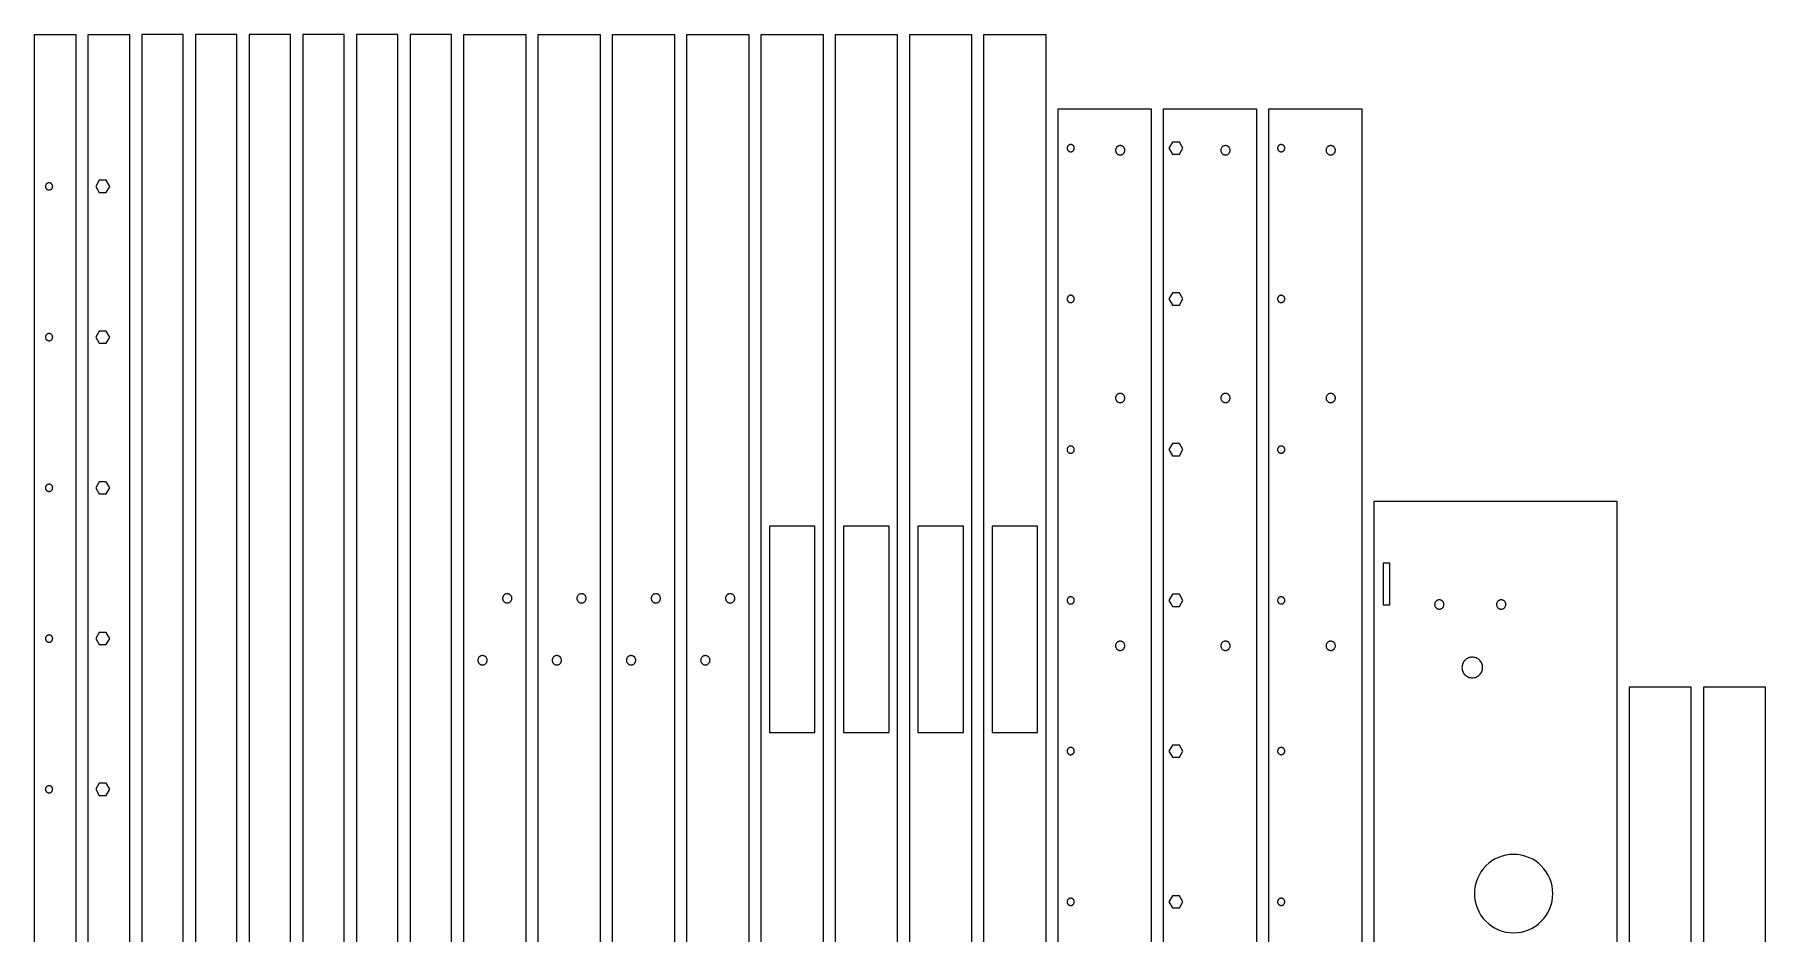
# Model space of a CAD drawing. Header units: millimetres. Extents: x 10 to 885, y 10 to 886.
# Drawn here: x 10 to 849, y 451 to 886 of the extents above; entities that cross this region are included whole.
import ezdxf

# ---------------------------------------------------------------- set-up
doc = ezdxf.new("R2010")
doc.units = ezdxf.units.MM

msp = doc.modelspace()

# ---------------------------------------------------------------- linework, layer by layer
at = {"color": 1}
for points in [[(30, 886), (30, 10), (10, 10), (10, 886), (30, 886)], [(56, 886), (56, 10), (36, 10), (36, 886), (56, 886)], [(82, 10), (82, 886), (62, 886), (62, 10), (82, 10)], [(108, 10), (108, 886), (88, 886), (88, 10), (108, 10)], [(134, 10), (134, 886), (114, 886), (114, 10), (134, 10)], [(160, 10), (160, 886), (140, 886), (140, 10), (160, 10)], [(186, 10), (186, 886), (166, 886), (166, 10), (186, 10)], [(212, 10), (212, 886), (192, 886), (192, 10), (212, 10)], [(218, 886), (248, 886), (248, 10), (218, 10), (218, 886)], [(254, 886), (284, 886), (284, 10), (254, 10), (254, 886)], [(290, 886), (320, 886), (320, 10), (290, 10), (290, 886)], [(326, 886), (356, 886), (356, 10), (326, 10), (326, 886)], [(362, 10), (362, 886), (392, 886), (392, 10), (362, 10)], [(398, 10), (398, 886), (428, 886), (428, 10), (398, 10)], [(434, 10), (434, 886), (464, 886), (464, 10), (434, 10)], [(470, 10), (470, 886), (500, 886), (500, 10), (470, 10)], [(506, 850), (551, 850), (551, 10), (506, 10), (506, 850)], [(557, 850), (602, 850), (602, 10), (557, 10), (557, 850)], [(608, 850), (653, 850), (653, 10), (608, 10), (608, 850)], [(513.35, 832.11), (513.24, 832.24), (513.11, 832.35), (512.97, 832.46), (512.82, 832.54), (512.67, 832.62), (512.51, 832.67), (512.34, 832.72), (512.17, 832.74), (512, 832.75), (511.83, 832.74), (511.66, 832.72), (511.49, 832.67), (511.33, 832.62), (511.18, 832.54), (511.03, 832.46), (510.89, 832.35), (510.76, 832.24), (510.65, 832.11), (510.54, 831.97), (510.46, 831.82), (510.38, 831.67), (510.33, 831.51), (510.28, 831.34), (510.26, 831.17), (510.25, 831), (510.26, 830.83), (510.28, 830.66), (510.33, 830.49), (510.38, 830.33), (510.46, 830.18), (510.54, 830.03), (510.65, 829.89), (510.76, 829.76), (510.89, 829.65), (511.03, 829.54), (511.18, 829.46), (511.33, 829.38), (511.49, 829.33), (511.66, 829.28), (511.83, 829.26), (512, 829.25), (512.17, 829.26), (512.34, 829.28), (512.51, 829.33), (512.67, 829.38), (512.82, 829.46), (512.97, 829.54), (513.11, 829.65), (513.24, 829.76), (513.35, 829.89), (513.46, 830.03), (513.54, 830.18), (513.62, 830.33), (513.67, 830.49), (513.72, 830.66), (513.74, 830.83), (513.75, 831), (513.74, 831.17), (513.72, 831.34), (513.67, 831.51), (513.62, 831.67), (513.54, 831.82), (513.46, 831.97), (513.35, 832.11)], [(538.24, 830.22), (538.21, 830.44), (538.15, 830.65), (538.08, 830.86), (537.98, 831.06), (537.87, 831.25), (537.74, 831.43), (537.59, 831.59), (537.43, 831.74), (537.25, 831.87), (537.06, 831.98), (536.86, 832.08), (536.65, 832.15), (536.44, 832.21), (536.22, 832.24), (536, 832.25), (535.78, 832.24), (535.56, 832.21), (535.35, 832.15), (535.14, 832.08), (534.94, 831.98), (534.75, 831.87), (534.57, 831.74), (534.41, 831.59), (534.26, 831.43), (534.13, 831.25), (534.02, 831.06), (533.92, 830.86), (533.85, 830.65), (533.79, 830.44), (533.76, 830.22), (533.75, 830), (533.76, 829.78), (533.79, 829.56), (533.85, 829.35), (533.92, 829.14), (534.02, 828.94), (534.13, 828.75), (534.26, 828.57), (534.41, 828.41), (534.57, 828.26), (534.75, 828.13), (534.94, 828.02), (535.14, 827.92), (535.35, 827.85), (535.56, 827.79), (535.78, 827.76), (536, 827.75), (536.22, 827.76), (536.44, 827.79), (536.65, 827.85), (536.86, 827.92), (537.06, 828.02), (537.25, 828.13), (537.43, 828.26), (537.59, 828.41), (537.74, 828.57), (537.87, 828.75), (537.98, 828.94), (538.08, 829.14), (538.15, 829.35), (538.21, 829.56), (538.24, 829.78), (538.25, 830), (538.24, 830.22)], [(564.7, 833.95), (561.3, 833.95), (559.59, 831), (561.3, 828.05), (564.7, 828.05), (566.41, 831), (564.7, 833.95)], [(589.24, 830.22), (589.21, 830.44), (589.15, 830.65), (589.08, 830.86), (588.98, 831.06), (588.87, 831.25), (588.74, 831.43), (588.59, 831.59), (588.43, 831.74), (588.25, 831.87), (588.06, 831.98), (587.86, 832.08), (587.65, 832.15), (587.44, 832.21), (587.22, 832.24), (587, 832.25), (586.78, 832.24), (586.56, 832.21), (586.35, 832.15), (586.14, 832.08), (585.94, 831.98), (585.75, 831.87), (585.57, 831.74), (585.41, 831.59), (585.26, 831.43), (585.13, 831.25), (585.02, 831.06), (584.92, 830.86), (584.85, 830.65), (584.79, 830.44), (584.76, 830.22), (584.75, 830), (584.76, 829.78), (584.79, 829.56), (584.85, 829.35), (584.92, 829.14), (585.02, 828.94), (585.13, 828.75), (585.26, 828.57), (585.41, 828.41), (585.57, 828.26), (585.75, 828.13), (585.94, 828.02), (586.14, 827.92), (586.35, 827.85), (586.56, 827.79), (586.78, 827.76), (587, 827.75), (587.22, 827.76), (587.44, 827.79), (587.65, 827.85), (587.86, 827.92), (588.06, 828.02), (588.25, 828.13), (588.43, 828.26), (588.59, 828.41), (588.74, 828.57), (588.87, 828.75), (588.98, 828.94), (589.08, 829.14), (589.15, 829.35), (589.21, 829.56), (589.24, 829.78), (589.25, 830), (589.24, 830.22)], [(615.35, 832.11), (615.24, 832.24), (615.11, 832.35), (614.97, 832.46), (614.82, 832.54), (614.67, 832.62), (614.51, 832.67), (614.34, 832.72), (614.17, 832.74), (614, 832.75), (613.83, 832.74), (613.66, 832.72), (613.49, 832.67), (613.33, 832.62), (613.18, 832.54), (613.03, 832.46), (612.89, 832.35), (612.76, 832.24), (612.65, 832.11), (612.54, 831.97), (612.46, 831.82), (612.38, 831.67), (612.33, 831.51), (612.28, 831.34), (612.26, 831.17), (612.25, 831), (612.26, 830.83), (612.28, 830.66), (612.33, 830.49), (612.38, 830.33), (612.46, 830.18), (612.54, 830.03), (612.65, 829.89), (612.76, 829.76), (612.89, 829.65), (613.03, 829.54), (613.18, 829.46), (613.33, 829.38), (613.49, 829.33), (613.66, 829.28), (613.83, 829.26), (614, 829.25), (614.17, 829.26), (614.34, 829.28), (614.51, 829.33), (614.67, 829.38), (614.82, 829.46), (614.97, 829.54), (615.11, 829.65), (615.24, 829.76), (615.35, 829.89), (615.46, 830.03), (615.54, 830.18), (615.62, 830.33), (615.67, 830.49), (615.72, 830.66), (615.74, 830.83), (615.75, 831), (615.74, 831.17), (615.72, 831.34), (615.67, 831.51), (615.62, 831.67), (615.54, 831.82), (615.46, 831.97), (615.35, 832.11)], [(640.24, 830.22), (640.21, 830.44), (640.15, 830.65), (640.08, 830.86), (639.98, 831.06), (639.87, 831.25), (639.74, 831.43), (639.59, 831.59), (639.43, 831.74), (639.25, 831.87), (639.06, 831.98), (638.86, 832.08), (638.65, 832.15), (638.44, 832.21), (638.22, 832.24), (638, 832.25), (637.78, 832.24), (637.56, 832.21), (637.35, 832.15), (637.14, 832.08), (636.94, 831.98), (636.75, 831.87), (636.57, 831.74), (636.41, 831.59), (636.26, 831.43), (636.13, 831.25), (636.02, 831.06), (635.92, 830.86), (635.85, 830.65), (635.79, 830.44), (635.76, 830.22), (635.75, 830), (635.76, 829.78), (635.79, 829.56), (635.85, 829.35), (635.92, 829.14), (636.02, 828.94), (636.13, 828.75), (636.26, 828.57), (636.41, 828.41), (636.57, 828.26), (636.75, 828.13), (636.94, 828.02), (637.14, 827.92), (637.35, 827.85), (637.56, 827.79), (637.78, 827.76), (638, 827.75), (638.22, 827.76), (638.44, 827.79), (638.65, 827.85), (638.86, 827.92), (639.06, 828.02), (639.25, 828.13), (639.43, 828.26), (639.59, 828.41), (639.74, 828.57), (639.87, 828.75), (639.98, 828.94), (640.08, 829.14), (640.15, 829.35), (640.21, 829.56), (640.24, 829.78), (640.25, 830), (640.24, 830.22)], [(18.74, 812.67), (18.72, 812.84), (18.67, 813.01), (18.62, 813.17), (18.54, 813.32), (18.46, 813.47), (18.35, 813.61), (18.24, 813.74), (18.11, 813.85), (17.97, 813.96), (17.82, 814.04), (17.67, 814.12), (17.51, 814.17), (17.34, 814.22), (17.17, 814.24), (17, 814.25), (16.83, 814.24), (16.66, 814.22), (16.49, 814.17), (16.33, 814.12), (16.18, 814.04), (16.03, 813.96), (15.89, 813.85), (15.76, 813.74), (15.65, 813.61), (15.54, 813.47), (15.46, 813.32), (15.38, 813.17), (15.33, 813.01), (15.28, 812.84), (15.26, 812.67), (15.25, 812.5), (15.26, 812.33), (15.28, 812.16), (15.33, 811.99), (15.38, 811.83), (15.46, 811.68), (15.54, 811.53), (15.65, 811.39), (15.76, 811.26), (15.89, 811.15), (16.03, 811.04), (16.18, 810.96), (16.33, 810.88), (16.49, 810.83), (16.66, 810.78), (16.83, 810.76), (17, 810.75), (17.17, 810.76), (17.34, 810.78), (17.51, 810.83), (17.67, 810.88), (17.82, 810.96), (17.97, 811.04), (18.11, 811.15), (18.24, 811.26), (18.35, 811.39), (18.46, 811.53), (18.54, 811.68), (18.62, 811.83), (18.67, 811.99), (18.72, 812.16), (18.74, 812.33), (18.75, 812.5), (18.74, 812.67)], [(44.7, 815.45), (41.3, 815.45), (39.59, 812.5), (41.3, 809.55), (44.7, 809.55), (46.41, 812.5), (44.7, 815.45)], [(513.24, 759.24), (513.11, 759.35), (512.97, 759.46), (512.82, 759.54), (512.67, 759.62), (512.51, 759.67), (512.34, 759.72), (512.17, 759.74), (512, 759.75), (511.83, 759.74), (511.66, 759.72), (511.49, 759.67), (511.33, 759.62), (511.18, 759.54), (511.03, 759.46), (510.89, 759.35), (510.76, 759.24), (510.65, 759.11), (510.54, 758.97), (510.46, 758.82), (510.38, 758.67), (510.33, 758.51), (510.28, 758.34), (510.26, 758.17), (510.25, 758), (510.26, 757.83), (510.28, 757.66), (510.33, 757.49), (510.38, 757.33), (510.46, 757.18), (510.54, 757.03), (510.65, 756.89), (510.76, 756.76), (510.89, 756.65), (511.03, 756.54), (511.18, 756.46), (511.33, 756.38), (511.49, 756.33), (511.66, 756.28), (511.83, 756.26), (512, 756.25), (512.17, 756.26), (512.34, 756.28), (512.51, 756.33), (512.67, 756.38), (512.82, 756.46), (512.97, 756.54), (513.11, 756.65), (513.24, 756.76), (513.35, 756.89), (513.46, 757.03), (513.54, 757.18), (513.62, 757.33), (513.67, 757.49), (513.72, 757.66), (513.74, 757.83), (513.75, 758), (513.74, 758.17), (513.72, 758.34), (513.67, 758.51), (513.62, 758.67), (513.54, 758.82), (513.46, 758.97), (513.35, 759.11), (513.24, 759.24)], [(561.3, 760.95), (559.59, 758), (561.3, 755.05), (564.7, 755.05), (566.41, 758), (564.7, 760.95), (561.3, 760.95)], [(615.24, 759.24), (615.11, 759.35), (614.97, 759.46), (614.82, 759.54), (614.67, 759.62), (614.51, 759.67), (614.34, 759.72), (614.17, 759.74), (614, 759.75), (613.83, 759.74), (613.66, 759.72), (613.49, 759.67), (613.33, 759.62), (613.18, 759.54), (613.03, 759.46), (612.89, 759.35), (612.76, 759.24), (612.65, 759.11), (612.54, 758.97), (612.46, 758.82), (612.38, 758.67), (612.33, 758.51), (612.28, 758.34), (612.26, 758.17), (612.25, 758), (612.26, 757.83), (612.28, 757.66), (612.33, 757.49), (612.38, 757.33), (612.46, 757.18), (612.54, 757.03), (612.65, 756.89), (612.76, 756.76), (612.89, 756.65), (613.03, 756.54), (613.18, 756.46), (613.33, 756.38), (613.49, 756.33), (613.66, 756.28), (613.83, 756.26), (614, 756.25), (614.17, 756.26), (614.34, 756.28), (614.51, 756.33), (614.67, 756.38), (614.82, 756.46), (614.97, 756.54), (615.11, 756.65), (615.24, 756.76), (615.35, 756.89), (615.46, 757.03), (615.54, 757.18), (615.62, 757.33), (615.67, 757.49), (615.72, 757.66), (615.74, 757.83), (615.75, 758), (615.74, 758.17), (615.72, 758.34), (615.67, 758.51), (615.62, 758.67), (615.54, 758.82), (615.46, 758.97), (615.35, 759.11), (615.24, 759.24)], [(18.72, 739.84), (18.67, 740.01), (18.62, 740.17), (18.54, 740.32), (18.46, 740.47), (18.35, 740.61), (18.24, 740.74), (18.11, 740.85), (17.97, 740.96), (17.82, 741.04), (17.67, 741.12), (17.51, 741.17), (17.34, 741.22), (17.17, 741.24), (17, 741.25), (16.83, 741.24), (16.66, 741.22), (16.49, 741.17), (16.33, 741.12), (16.18, 741.04), (16.03, 740.96), (15.89, 740.85), (15.76, 740.74), (15.65, 740.61), (15.54, 740.47), (15.46, 740.32), (15.38, 740.17), (15.33, 740.01), (15.28, 739.84), (15.26, 739.67), (15.25, 739.5), (15.26, 739.33), (15.28, 739.16), (15.33, 738.99), (15.38, 738.83), (15.46, 738.68), (15.54, 738.53), (15.65, 738.39), (15.76, 738.26), (15.89, 738.15), (16.03, 738.04), (16.18, 737.96), (16.33, 737.88), (16.49, 737.83), (16.66, 737.78), (16.83, 737.76), (17, 737.75), (17.17, 737.76), (17.34, 737.78), (17.51, 737.83), (17.67, 737.88), (17.82, 737.96), (17.97, 738.04), (18.11, 738.15), (18.24, 738.26), (18.35, 738.39), (18.46, 738.53), (18.54, 738.68), (18.62, 738.83), (18.67, 738.99), (18.72, 739.16), (18.74, 739.33), (18.75, 739.5), (18.74, 739.67), (18.72, 739.84)], [(41.3, 742.45), (39.59, 739.5), (41.3, 736.55), (44.7, 736.55), (46.41, 739.5), (44.7, 742.45), (41.3, 742.45)], [(538.21, 710.44), (538.15, 710.65), (538.08, 710.86), (537.98, 711.06), (537.87, 711.25), (537.74, 711.43), (537.59, 711.59), (537.43, 711.74), (537.25, 711.87), (537.06, 711.98), (536.86, 712.08), (536.65, 712.15), (536.44, 712.21), (536.22, 712.24), (536, 712.25), (535.78, 712.24), (535.56, 712.21), (535.35, 712.15), (535.14, 712.08), (534.94, 711.98), (534.75, 711.87), (534.57, 711.74), (534.41, 711.59), (534.26, 711.43), (534.13, 711.25), (534.02, 711.06), (533.92, 710.86), (533.85, 710.65), (533.79, 710.44), (533.76, 710.22), (533.75, 710), (533.76, 709.78), (533.79, 709.56), (533.85, 709.35), (533.92, 709.14), (534.02, 708.94), (534.13, 708.75), (534.26, 708.57), (534.41, 708.41), (534.57, 708.26), (534.75, 708.13), (534.94, 708.02), (535.14, 707.92), (535.35, 707.85), (535.56, 707.79), (535.78, 707.76), (536, 707.75), (536.22, 707.76), (536.44, 707.79), (536.65, 707.85), (536.86, 707.92), (537.06, 708.02), (537.25, 708.13), (537.43, 708.26), (537.59, 708.41), (537.74, 708.57), (537.87, 708.75), (537.98, 708.94), (538.08, 709.14), (538.15, 709.35), (538.21, 709.56), (538.24, 709.78), (538.25, 710), (538.24, 710.22), (538.21, 710.44)], [(589.21, 710.44), (589.15, 710.65), (589.08, 710.86), (588.98, 711.06), (588.87, 711.25), (588.74, 711.43), (588.59, 711.59), (588.43, 711.74), (588.25, 711.87), (588.06, 711.98), (587.86, 712.08), (587.65, 712.15), (587.44, 712.21), (587.22, 712.24), (587, 712.25), (586.78, 712.24), (586.56, 712.21), (586.35, 712.15), (586.14, 712.08), (585.94, 711.98), (585.75, 711.87), (585.57, 711.74), (585.41, 711.59), (585.26, 711.43), (585.13, 711.25), (585.02, 711.06), (584.92, 710.86), (584.85, 710.65), (584.79, 710.44), (584.76, 710.22), (584.75, 710), (584.76, 709.78), (584.79, 709.56), (584.85, 709.35), (584.92, 709.14), (585.02, 708.94), (585.13, 708.75), (585.26, 708.57), (585.41, 708.41), (585.57, 708.26), (585.75, 708.13), (585.94, 708.02), (586.14, 707.92), (586.35, 707.85), (586.56, 707.79), (586.78, 707.76), (587, 707.75), (587.22, 707.76), (587.44, 707.79), (587.65, 707.85), (587.86, 707.92), (588.06, 708.02), (588.25, 708.13), (588.43, 708.26), (588.59, 708.41), (588.74, 708.57), (588.87, 708.75), (588.98, 708.94), (589.08, 709.14), (589.15, 709.35), (589.21, 709.56), (589.24, 709.78), (589.25, 710), (589.24, 710.22), (589.21, 710.44)], [(640.21, 710.44), (640.15, 710.65), (640.08, 710.86), (639.98, 711.06), (639.87, 711.25), (639.74, 711.43), (639.59, 711.59), (639.43, 711.74), (639.25, 711.87), (639.06, 711.98), (638.86, 712.08), (638.65, 712.15), (638.44, 712.21), (638.22, 712.24), (638, 712.25), (637.78, 712.24), (637.56, 712.21), (637.35, 712.15), (637.14, 712.08), (636.94, 711.98), (636.75, 711.87), (636.57, 711.74), (636.41, 711.59), (636.26, 711.43), (636.13, 711.25), (636.02, 711.06), (635.92, 710.86), (635.85, 710.65), (635.79, 710.44), (635.76, 710.22), (635.75, 710), (635.76, 709.78), (635.79, 709.56), (635.85, 709.35), (635.92, 709.14), (636.02, 708.94), (636.13, 708.75), (636.26, 708.57), (636.41, 708.41), (636.57, 708.26), (636.75, 708.13), (636.94, 708.02), (637.14, 707.92), (637.35, 707.85), (637.56, 707.79), (637.78, 707.76), (638, 707.75), (638.22, 707.76), (638.44, 707.79), (638.65, 707.85), (638.86, 707.92), (639.06, 708.02), (639.25, 708.13), (639.43, 708.26), (639.59, 708.41), (639.74, 708.57), (639.87, 708.75), (639.98, 708.94), (640.08, 709.14), (640.15, 709.35), (640.21, 709.56), (640.24, 709.78), (640.25, 710), (640.24, 710.22), (640.21, 710.44)], [(559.59, 685), (561.3, 682.05), (564.7, 682.05), (566.41, 685), (564.7, 687.95), (561.3, 687.95), (559.59, 685)], [(513.11, 686.35), (512.97, 686.46), (512.82, 686.54), (512.67, 686.62), (512.51, 686.67), (512.34, 686.72), (512.17, 686.74), (512, 686.75), (511.83, 686.74), (511.66, 686.72), (511.49, 686.67), (511.33, 686.62), (511.18, 686.54), (511.03, 686.46), (510.89, 686.35), (510.76, 686.24), (510.65, 686.11), (510.54, 685.97), (510.46, 685.82), (510.38, 685.67), (510.33, 685.51), (510.28, 685.34), (510.26, 685.17), (510.25, 685), (510.26, 684.83), (510.28, 684.66), (510.33, 684.49), (510.38, 684.33), (510.46, 684.18), (510.54, 684.03), (510.65, 683.89), (510.76, 683.76), (510.89, 683.65), (511.03, 683.54), (511.18, 683.46), (511.33, 683.38), (511.49, 683.33), (511.66, 683.28), (511.83, 683.26), (512, 683.25), (512.17, 683.26), (512.34, 683.28), (512.51, 683.33), (512.67, 683.38), (512.82, 683.46), (512.97, 683.54), (513.11, 683.65), (513.24, 683.76), (513.35, 683.89), (513.46, 684.03), (513.54, 684.18), (513.62, 684.33), (513.67, 684.49), (513.72, 684.66), (513.74, 684.83), (513.75, 685), (513.74, 685.17), (513.72, 685.34), (513.67, 685.51), (513.62, 685.67), (513.54, 685.82), (513.46, 685.97), (513.35, 686.11), (513.24, 686.24), (513.11, 686.35)], [(615.11, 686.35), (614.97, 686.46), (614.82, 686.54), (614.67, 686.62), (614.51, 686.67), (614.34, 686.72), (614.17, 686.74), (614, 686.75), (613.83, 686.74), (613.66, 686.72), (613.49, 686.67), (613.33, 686.62), (613.18, 686.54), (613.03, 686.46), (612.89, 686.35), (612.76, 686.24), (612.65, 686.11), (612.54, 685.97), (612.46, 685.82), (612.38, 685.67), (612.33, 685.51), (612.28, 685.34), (612.26, 685.17), (612.25, 685), (612.26, 684.83), (612.28, 684.66), (612.33, 684.49), (612.38, 684.33), (612.46, 684.18), (612.54, 684.03), (612.65, 683.89), (612.76, 683.76), (612.89, 683.65), (613.03, 683.54), (613.18, 683.46), (613.33, 683.38), (613.49, 683.33), (613.66, 683.28), (613.83, 683.26), (614, 683.25), (614.17, 683.26), (614.34, 683.28), (614.51, 683.33), (614.67, 683.38), (614.82, 683.46), (614.97, 683.54), (615.11, 683.65), (615.24, 683.76), (615.35, 683.89), (615.46, 684.03), (615.54, 684.18), (615.62, 684.33), (615.67, 684.49), (615.72, 684.66), (615.74, 684.83), (615.75, 685), (615.74, 685.17), (615.72, 685.34), (615.67, 685.51), (615.62, 685.67), (615.54, 685.82), (615.46, 685.97), (615.35, 686.11), (615.24, 686.24), (615.11, 686.35)], [(18.67, 667.01), (18.62, 667.17), (18.54, 667.32), (18.46, 667.47), (18.35, 667.61), (18.24, 667.74), (18.11, 667.85), (17.97, 667.96), (17.82, 668.04), (17.67, 668.12), (17.51, 668.17), (17.34, 668.22), (17.17, 668.24), (17, 668.25), (16.83, 668.24), (16.66, 668.22), (16.49, 668.17), (16.33, 668.12), (16.18, 668.04), (16.03, 667.96), (15.89, 667.85), (15.76, 667.74), (15.65, 667.61), (15.54, 667.47), (15.46, 667.32), (15.38, 667.17), (15.33, 667.01), (15.28, 666.84), (15.26, 666.67), (15.25, 666.5), (15.26, 666.33), (15.28, 666.16), (15.33, 665.99), (15.38, 665.83), (15.46, 665.68), (15.54, 665.53), (15.65, 665.39), (15.76, 665.26), (15.89, 665.15), (16.03, 665.04), (16.18, 664.96), (16.33, 664.88), (16.49, 664.83), (16.66, 664.78), (16.83, 664.76), (17, 664.75), (17.17, 664.76), (17.34, 664.78), (17.51, 664.83), (17.67, 664.88), (17.82, 664.96), (17.97, 665.04), (18.11, 665.15), (18.24, 665.26), (18.35, 665.39), (18.46, 665.53), (18.54, 665.68), (18.62, 665.83), (18.67, 665.99), (18.72, 666.16), (18.74, 666.33), (18.75, 666.5), (18.74, 666.67), (18.72, 666.84), (18.67, 667.01)], [(39.59, 666.5), (41.3, 663.55), (44.7, 663.55), (46.41, 666.5), (44.7, 669.45), (41.3, 669.45), (39.59, 666.5)], [(659, 660), (776.6, 660), (776.6, 10), (659, 10), (659, 660)], [(388, 648), (366, 648), (366, 548), (388, 548), (388, 648)], [(424, 648), (402, 648), (402, 548), (424, 548), (424, 648)], [(460, 648), (438, 648), (438, 548), (460, 548), (460, 648)], [(496, 648), (474, 648), (474, 548), (496, 548), (496, 648)], [(666.6, 630.1), (663.4, 630.1), (663.4, 609.9), (666.6, 609.9), (666.6, 630.1)], [(241.24, 613.22), (241.21, 613.44), (241.15, 613.65), (241.08, 613.86), (240.98, 614.06), (240.87, 614.25), (240.74, 614.43), (240.59, 614.59), (240.43, 614.74), (240.25, 614.87), (240.06, 614.98), (239.86, 615.08), (239.65, 615.15), (239.44, 615.21), (239.22, 615.24), (239, 615.25), (238.78, 615.24), (238.56, 615.21), (238.35, 615.15), (238.14, 615.08), (237.94, 614.98), (237.75, 614.87), (237.57, 614.74), (237.41, 614.59), (237.26, 614.43), (237.13, 614.25), (237.02, 614.06), (236.92, 613.86), (236.85, 613.65), (236.79, 613.44), (236.76, 613.22), (236.75, 613), (236.76, 612.78), (236.79, 612.56), (236.85, 612.35), (236.92, 612.14), (237.02, 611.94), (237.13, 611.75), (237.26, 611.57), (237.41, 611.41), (237.57, 611.26), (237.75, 611.13), (237.94, 611.02), (238.14, 610.92), (238.35, 610.85), (238.56, 610.79), (238.78, 610.76), (239, 610.75), (239.22, 610.76), (239.44, 610.79), (239.65, 610.85), (239.86, 610.92), (240.06, 611.02), (240.25, 611.13), (240.43, 611.26), (240.59, 611.41), (240.74, 611.57), (240.87, 611.75), (240.98, 611.94), (241.08, 612.14), (241.15, 612.35), (241.21, 612.56), (241.24, 612.78), (241.25, 613), (241.24, 613.22)], [(277.24, 613.22), (277.21, 613.44), (277.15, 613.65), (277.08, 613.86), (276.98, 614.06), (276.87, 614.25), (276.74, 614.43), (276.59, 614.59), (276.43, 614.74), (276.25, 614.87), (276.06, 614.98), (275.86, 615.08), (275.65, 615.15), (275.44, 615.21), (275.22, 615.24), (275, 615.25), (274.78, 615.24), (274.56, 615.21), (274.35, 615.15), (274.14, 615.08), (273.94, 614.98), (273.75, 614.87), (273.57, 614.74), (273.41, 614.59), (273.26, 614.43), (273.13, 614.25), (273.02, 614.06), (272.92, 613.86), (272.85, 613.65), (272.79, 613.44), (272.76, 613.22), (272.75, 613), (272.76, 612.78), (272.79, 612.56), (272.85, 612.35), (272.92, 612.14), (273.02, 611.94), (273.13, 611.75), (273.26, 611.57), (273.41, 611.41), (273.57, 611.26), (273.75, 611.13), (273.94, 611.02), (274.14, 610.92), (274.35, 610.85), (274.56, 610.79), (274.78, 610.76), (275, 610.75), (275.22, 610.76), (275.44, 610.79), (275.65, 610.85), (275.86, 610.92), (276.06, 611.02), (276.25, 611.13), (276.43, 611.26), (276.59, 611.41), (276.74, 611.57), (276.87, 611.75), (276.98, 611.94), (277.08, 612.14), (277.15, 612.35), (277.21, 612.56), (277.24, 612.78), (277.25, 613), (277.24, 613.22)], [(313.24, 613.22), (313.21, 613.44), (313.15, 613.65), (313.08, 613.86), (312.98, 614.06), (312.87, 614.25), (312.74, 614.43), (312.59, 614.59), (312.43, 614.74), (312.25, 614.87), (312.06, 614.98), (311.86, 615.08), (311.65, 615.15), (311.44, 615.21), (311.22, 615.24), (311, 615.25), (310.78, 615.24), (310.56, 615.21), (310.35, 615.15), (310.14, 615.08), (309.94, 614.98), (309.75, 614.87), (309.57, 614.74), (309.41, 614.59), (309.26, 614.43), (309.13, 614.25), (309.02, 614.06), (308.92, 613.86), (308.85, 613.65), (308.79, 613.44), (308.76, 613.22), (308.75, 613), (308.76, 612.78), (308.79, 612.56), (308.85, 612.35), (308.92, 612.14), (309.02, 611.94), (309.13, 611.75), (309.26, 611.57), (309.41, 611.41), (309.57, 611.26), (309.75, 611.13), (309.94, 611.02), (310.14, 610.92), (310.35, 610.85), (310.56, 610.79), (310.78, 610.76), (311, 610.75), (311.22, 610.76), (311.44, 610.79), (311.65, 610.85), (311.86, 610.92), (312.06, 611.02), (312.25, 611.13), (312.43, 611.26), (312.59, 611.41), (312.74, 611.57), (312.87, 611.75), (312.98, 611.94), (313.08, 612.14), (313.15, 612.35), (313.21, 612.56), (313.24, 612.78), (313.25, 613), (313.24, 613.22)], [(349.24, 613.22), (349.21, 613.44), (349.15, 613.65), (349.08, 613.86), (348.98, 614.06), (348.87, 614.25), (348.74, 614.43), (348.59, 614.59), (348.43, 614.74), (348.25, 614.87), (348.06, 614.98), (347.86, 615.08), (347.65, 615.15), (347.44, 615.21), (347.22, 615.24), (347, 615.25), (346.78, 615.24), (346.56, 615.21), (346.35, 615.15), (346.14, 615.08), (345.94, 614.98), (345.75, 614.87), (345.57, 614.74), (345.41, 614.59), (345.26, 614.43), (345.13, 614.25), (345.02, 614.06), (344.92, 613.86), (344.85, 613.65), (344.79, 613.44), (344.76, 613.22), (344.75, 613), (344.76, 612.78), (344.79, 612.56), (344.85, 612.35), (344.92, 612.14), (345.02, 611.94), (345.13, 611.75), (345.26, 611.57), (345.41, 611.41), (345.57, 611.26), (345.75, 611.13), (345.94, 611.02), (346.14, 610.92), (346.35, 610.85), (346.56, 610.79), (346.78, 610.76), (347, 610.75), (347.22, 610.76), (347.44, 610.79), (347.65, 610.85), (347.86, 610.92), (348.06, 611.02), (348.25, 611.13), (348.43, 611.26), (348.59, 611.41), (348.74, 611.57), (348.87, 611.75), (348.98, 611.94), (349.08, 612.14), (349.15, 612.35), (349.21, 612.56), (349.24, 612.78), (349.25, 613), (349.24, 613.22)], [(512.97, 613.46), (512.82, 613.54), (512.67, 613.62), (512.51, 613.67), (512.34, 613.72), (512.17, 613.74), (512, 613.75), (511.83, 613.74), (511.66, 613.72), (511.49, 613.67), (511.33, 613.62), (511.18, 613.54), (511.03, 613.46), (510.89, 613.35), (510.76, 613.24), (510.65, 613.11), (510.54, 612.97), (510.46, 612.82), (510.38, 612.67), (510.33, 612.51), (510.28, 612.34), (510.26, 612.17), (510.25, 612), (510.26, 611.83), (510.28, 611.66), (510.33, 611.49), (510.38, 611.33), (510.46, 611.18), (510.54, 611.03), (510.65, 610.89), (510.76, 610.76), (510.89, 610.65), (511.03, 610.54), (511.18, 610.46), (511.33, 610.38), (511.49, 610.33), (511.66, 610.28), (511.83, 610.26), (512, 610.25), (512.17, 610.26), (512.34, 610.28), (512.51, 610.33), (512.67, 610.38), (512.82, 610.46), (512.97, 610.54), (513.11, 610.65), (513.24, 610.76), (513.35, 610.89), (513.46, 611.03), (513.54, 611.18), (513.62, 611.33), (513.67, 611.49), (513.72, 611.66), (513.74, 611.83), (513.75, 612), (513.74, 612.17), (513.72, 612.34), (513.67, 612.51), (513.62, 612.67), (513.54, 612.82), (513.46, 612.97), (513.35, 613.11), (513.24, 613.24), (513.11, 613.35), (512.97, 613.46)], [(561.3, 609.05), (564.7, 609.05), (566.41, 612), (564.7, 614.95), (561.3, 614.95), (559.59, 612), (561.3, 609.05)], [(614.97, 613.46), (614.82, 613.54), (614.67, 613.62), (614.51, 613.67), (614.34, 613.72), (614.17, 613.74), (614, 613.75), (613.83, 613.74), (613.66, 613.72), (613.49, 613.67), (613.33, 613.62), (613.18, 613.54), (613.03, 613.46), (612.89, 613.35), (612.76, 613.24), (612.65, 613.11), (612.54, 612.97), (612.46, 612.82), (612.38, 612.67), (612.33, 612.51), (612.28, 612.34), (612.26, 612.17), (612.25, 612), (612.26, 611.83), (612.28, 611.66), (612.33, 611.49), (612.38, 611.33), (612.46, 611.18), (612.54, 611.03), (612.65, 610.89), (612.76, 610.76), (612.89, 610.65), (613.03, 610.54), (613.18, 610.46), (613.33, 610.38), (613.49, 610.33), (613.66, 610.28), (613.83, 610.26), (614, 610.25), (614.17, 610.26), (614.34, 610.28), (614.51, 610.33), (614.67, 610.38), (614.82, 610.46), (614.97, 610.54), (615.11, 610.65), (615.24, 610.76), (615.35, 610.89), (615.46, 611.03), (615.54, 611.18), (615.62, 611.33), (615.67, 611.49), (615.72, 611.66), (615.74, 611.83), (615.75, 612), (615.74, 612.17), (615.72, 612.34), (615.67, 612.51), (615.62, 612.67), (615.54, 612.82), (615.46, 612.97), (615.35, 613.11), (615.24, 613.24), (615.11, 613.35), (614.97, 613.46)], [(692.47, 611.25), (692.34, 611.43), (692.19, 611.59), (692.03, 611.74), (691.85, 611.87), (691.66, 611.98), (691.46, 612.08), (691.25, 612.15), (691.04, 612.21), (690.82, 612.24), (690.6, 612.25), (690.38, 612.24), (690.16, 612.21), (689.95, 612.15), (689.74, 612.08), (689.54, 611.98), (689.35, 611.87), (689.17, 611.74), (689.01, 611.59), (688.86, 611.43), (688.73, 611.25), (688.62, 611.06), (688.52, 610.86), (688.45, 610.65), (688.39, 610.44), (688.36, 610.22), (688.35, 610), (688.36, 609.78), (688.39, 609.56), (688.45, 609.35), (688.52, 609.14), (688.62, 608.94), (688.73, 608.75), (688.86, 608.57), (689.01, 608.41), (689.17, 608.26), (689.35, 608.13), (689.54, 608.02), (689.74, 607.92), (689.95, 607.85), (690.16, 607.79), (690.38, 607.76), (690.6, 607.75), (690.82, 607.76), (691.04, 607.79), (691.25, 607.85), (691.46, 607.92), (691.66, 608.02), (691.85, 608.13), (692.03, 608.26), (692.19, 608.41), (692.34, 608.57), (692.47, 608.75), (692.58, 608.94), (692.68, 609.14), (692.75, 609.35), (692.81, 609.56), (692.84, 609.78), (692.85, 610), (692.84, 610.22), (692.81, 610.44), (692.75, 610.65), (692.68, 610.86), (692.58, 611.06), (692.47, 611.25)], [(722.58, 611.06), (722.47, 611.25), (722.34, 611.43), (722.19, 611.59), (722.03, 611.74), (721.85, 611.87), (721.66, 611.98), (721.46, 612.08), (721.25, 612.15), (721.04, 612.21), (720.82, 612.24), (720.6, 612.25), (720.38, 612.24), (720.16, 612.21), (719.95, 612.15), (719.74, 612.08), (719.54, 611.98), (719.35, 611.87), (719.17, 611.74), (719.01, 611.59), (718.86, 611.43), (718.73, 611.25), (718.62, 611.06), (718.52, 610.86), (718.45, 610.65), (718.39, 610.44), (718.36, 610.22), (718.35, 610), (718.36, 609.78), (718.39, 609.56), (718.45, 609.35), (718.52, 609.14), (718.62, 608.94), (718.73, 608.75), (718.86, 608.57), (719.01, 608.41), (719.17, 608.26), (719.35, 608.13), (719.54, 608.02), (719.74, 607.92), (719.95, 607.85), (720.16, 607.79), (720.38, 607.76), (720.6, 607.75), (720.82, 607.76), (721.04, 607.79), (721.25, 607.85), (721.46, 607.92), (721.66, 608.02), (721.85, 608.13), (722.03, 608.26), (722.19, 608.41), (722.34, 608.57), (722.47, 608.75), (722.58, 608.94), (722.68, 609.14), (722.75, 609.35), (722.81, 609.56), (722.84, 609.78), (722.85, 610), (722.84, 610.22), (722.81, 610.44), (722.75, 610.65), (722.68, 610.86), (722.58, 611.06)], [(41.3, 590.55), (44.7, 590.55), (46.41, 593.5), (44.7, 596.45), (41.3, 596.45), (39.59, 593.5), (41.3, 590.55)], [(18.62, 594.17), (18.54, 594.32), (18.46, 594.47), (18.35, 594.61), (18.24, 594.74), (18.11, 594.85), (17.97, 594.96), (17.82, 595.04), (17.67, 595.12), (17.51, 595.17), (17.34, 595.22), (17.17, 595.24), (17, 595.25), (16.83, 595.24), (16.66, 595.22), (16.49, 595.17), (16.33, 595.12), (16.18, 595.04), (16.03, 594.96), (15.89, 594.85), (15.76, 594.74), (15.65, 594.61), (15.54, 594.47), (15.46, 594.32), (15.38, 594.17), (15.33, 594.01), (15.28, 593.84), (15.26, 593.67), (15.25, 593.5), (15.26, 593.33), (15.28, 593.16), (15.33, 592.99), (15.38, 592.83), (15.46, 592.68), (15.54, 592.53), (15.65, 592.39), (15.76, 592.26), (15.89, 592.15), (16.03, 592.04), (16.18, 591.96), (16.33, 591.88), (16.49, 591.83), (16.66, 591.78), (16.83, 591.76), (17, 591.75), (17.17, 591.76), (17.34, 591.78), (17.51, 591.83), (17.67, 591.88), (17.82, 591.96), (17.97, 592.04), (18.11, 592.15), (18.24, 592.26), (18.35, 592.39), (18.46, 592.53), (18.54, 592.68), (18.62, 592.83), (18.67, 592.99), (18.72, 593.16), (18.74, 593.33), (18.75, 593.5), (18.74, 593.67), (18.72, 593.84), (18.67, 594.01), (18.62, 594.17)], [(538.15, 590.65), (538.08, 590.86), (537.98, 591.06), (537.87, 591.25), (537.74, 591.43), (537.59, 591.59), (537.43, 591.74), (537.25, 591.87), (537.06, 591.98), (536.86, 592.08), (536.65, 592.15), (536.44, 592.21), (536.22, 592.24), (536, 592.25), (535.78, 592.24), (535.56, 592.21), (535.35, 592.15), (535.14, 592.08), (534.94, 591.98), (534.75, 591.87), (534.57, 591.74), (534.41, 591.59), (534.26, 591.43), (534.13, 591.25), (534.02, 591.06), (533.92, 590.86), (533.85, 590.65), (533.79, 590.44), (533.76, 590.22), (533.75, 590), (533.76, 589.78), (533.79, 589.56), (533.85, 589.35), (533.92, 589.14), (534.02, 588.94), (534.13, 588.75), (534.26, 588.57), (534.41, 588.41), (534.57, 588.26), (534.75, 588.13), (534.94, 588.02), (535.14, 587.92), (535.35, 587.85), (535.56, 587.79), (535.78, 587.76), (536, 587.75), (536.22, 587.76), (536.44, 587.79), (536.65, 587.85), (536.86, 587.92), (537.06, 588.02), (537.25, 588.13), (537.43, 588.26), (537.59, 588.41), (537.74, 588.57), (537.87, 588.75), (537.98, 588.94), (538.08, 589.14), (538.15, 589.35), (538.21, 589.56), (538.24, 589.78), (538.25, 590), (538.24, 590.22), (538.21, 590.44), (538.15, 590.65)], [(589.15, 590.65), (589.08, 590.86), (588.98, 591.06), (588.87, 591.25), (588.74, 591.43), (588.59, 591.59), (588.43, 591.74), (588.25, 591.87), (588.06, 591.98), (587.86, 592.08), (587.65, 592.15), (587.44, 592.21), (587.22, 592.24), (587, 592.25), (586.78, 592.24), (586.56, 592.21), (586.35, 592.15), (586.14, 592.08), (585.94, 591.98), (585.75, 591.87), (585.57, 591.74), (585.41, 591.59), (585.26, 591.43), (585.13, 591.25), (585.02, 591.06), (584.92, 590.86), (584.85, 590.65), (584.79, 590.44), (584.76, 590.22), (584.75, 590), (584.76, 589.78), (584.79, 589.56), (584.85, 589.35), (584.92, 589.14), (585.02, 588.94), (585.13, 588.75), (585.26, 588.57), (585.41, 588.41), (585.57, 588.26), (585.75, 588.13), (585.94, 588.02), (586.14, 587.92), (586.35, 587.85), (586.56, 587.79), (586.78, 587.76), (587, 587.75), (587.22, 587.76), (587.44, 587.79), (587.65, 587.85), (587.86, 587.92), (588.06, 588.02), (588.25, 588.13), (588.43, 588.26), (588.59, 588.41), (588.74, 588.57), (588.87, 588.75), (588.98, 588.94), (589.08, 589.14), (589.15, 589.35), (589.21, 589.56), (589.24, 589.78), (589.25, 590), (589.24, 590.22), (589.21, 590.44), (589.15, 590.65)], [(640.15, 590.65), (640.08, 590.86), (639.98, 591.06), (639.87, 591.25), (639.74, 591.43), (639.59, 591.59), (639.43, 591.74), (639.25, 591.87), (639.06, 591.98), (638.86, 592.08), (638.65, 592.15), (638.44, 592.21), (638.22, 592.24), (638, 592.25), (637.78, 592.24), (637.56, 592.21), (637.35, 592.15), (637.14, 592.08), (636.94, 591.98), (636.75, 591.87), (636.57, 591.74), (636.41, 591.59), (636.26, 591.43), (636.13, 591.25), (636.02, 591.06), (635.92, 590.86), (635.85, 590.65), (635.79, 590.44), (635.76, 590.22), (635.75, 590), (635.76, 589.78), (635.79, 589.56), (635.85, 589.35), (635.92, 589.14), (636.02, 588.94), (636.13, 588.75), (636.26, 588.57), (636.41, 588.41), (636.57, 588.26), (636.75, 588.13), (636.94, 588.02), (637.14, 587.92), (637.35, 587.85), (637.56, 587.79), (637.78, 587.76), (638, 587.75), (638.22, 587.76), (638.44, 587.79), (638.65, 587.85), (638.86, 587.92), (639.06, 588.02), (639.25, 588.13), (639.43, 588.26), (639.59, 588.41), (639.74, 588.57), (639.87, 588.75), (639.98, 588.94), (640.08, 589.14), (640.15, 589.35), (640.21, 589.56), (640.24, 589.78), (640.25, 590), (640.24, 590.22), (640.21, 590.44), (640.15, 590.65)], [(229.21, 583.44), (229.15, 583.65), (229.08, 583.86), (228.98, 584.06), (228.87, 584.25), (228.74, 584.43), (228.59, 584.59), (228.43, 584.74), (228.25, 584.87), (228.06, 584.98), (227.86, 585.08), (227.65, 585.15), (227.44, 585.21), (227.22, 585.24), (227, 585.25), (226.78, 585.24), (226.56, 585.21), (226.35, 585.15), (226.14, 585.08), (225.94, 584.98), (225.75, 584.87), (225.57, 584.74), (225.41, 584.59), (225.26, 584.43), (225.13, 584.25), (225.02, 584.06), (224.92, 583.86), (224.85, 583.65), (224.79, 583.44), (224.76, 583.22), (224.75, 583), (224.76, 582.78), (224.79, 582.56), (224.85, 582.35), (224.92, 582.14), (225.02, 581.94), (225.13, 581.75), (225.26, 581.57), (225.41, 581.41), (225.57, 581.26), (225.75, 581.13), (225.94, 581.02), (226.14, 580.92), (226.35, 580.85), (226.56, 580.79), (226.78, 580.76), (227, 580.75), (227.22, 580.76), (227.44, 580.79), (227.65, 580.85), (227.86, 580.92), (228.06, 581.02), (228.25, 581.13), (228.43, 581.26), (228.59, 581.41), (228.74, 581.57), (228.87, 581.75), (228.98, 581.94), (229.08, 582.14), (229.15, 582.35), (229.21, 582.56), (229.24, 582.78), (229.25, 583), (229.24, 583.22), (229.21, 583.44)], [(265.21, 583.44), (265.15, 583.65), (265.08, 583.86), (264.98, 584.06), (264.87, 584.25), (264.74, 584.43), (264.59, 584.59), (264.43, 584.74), (264.25, 584.87), (264.06, 584.98), (263.86, 585.08), (263.65, 585.15), (263.44, 585.21), (263.22, 585.24), (263, 585.25), (262.78, 585.24), (262.56, 585.21), (262.35, 585.15), (262.14, 585.08), (261.94, 584.98), (261.75, 584.87), (261.57, 584.74), (261.41, 584.59), (261.26, 584.43), (261.13, 584.25), (261.02, 584.06), (260.92, 583.86), (260.85, 583.65), (260.79, 583.44), (260.76, 583.22), (260.75, 583), (260.76, 582.78), (260.79, 582.56), (260.85, 582.35), (260.92, 582.14), (261.02, 581.94), (261.13, 581.75), (261.26, 581.57), (261.41, 581.41), (261.57, 581.26), (261.75, 581.13), (261.94, 581.02), (262.14, 580.92), (262.35, 580.85), (262.56, 580.79), (262.78, 580.76), (263, 580.75), (263.22, 580.76), (263.44, 580.79), (263.65, 580.85), (263.86, 580.92), (264.06, 581.02), (264.25, 581.13), (264.43, 581.26), (264.59, 581.41), (264.74, 581.57), (264.87, 581.75), (264.98, 581.94), (265.08, 582.14), (265.15, 582.35), (265.21, 582.56), (265.24, 582.78), (265.25, 583), (265.24, 583.22), (265.21, 583.44)], [(301.21, 583.44), (301.15, 583.65), (301.08, 583.86), (300.98, 584.06), (300.87, 584.25), (300.74, 584.43), (300.59, 584.59), (300.43, 584.74), (300.25, 584.87), (300.06, 584.98), (299.86, 585.08), (299.65, 585.15), (299.44, 585.21), (299.22, 585.24), (299, 585.25), (298.78, 585.24), (298.56, 585.21), (298.35, 585.15), (298.14, 585.08), (297.94, 584.98), (297.75, 584.87), (297.57, 584.74), (297.41, 584.59), (297.26, 584.43), (297.13, 584.25), (297.02, 584.06), (296.92, 583.86), (296.85, 583.65), (296.79, 583.44), (296.76, 583.22), (296.75, 583), (296.76, 582.78), (296.79, 582.56), (296.85, 582.35), (296.92, 582.14), (297.02, 581.94), (297.13, 581.75), (297.26, 581.57), (297.41, 581.41), (297.57, 581.26), (297.75, 581.13), (297.94, 581.02), (298.14, 580.92), (298.35, 580.85), (298.56, 580.79), (298.78, 580.76), (299, 580.75), (299.22, 580.76), (299.44, 580.79), (299.65, 580.85), (299.86, 580.92), (300.06, 581.02), (300.25, 581.13), (300.43, 581.26), (300.59, 581.41), (300.74, 581.57), (300.87, 581.75), (300.98, 581.94), (301.08, 582.14), (301.15, 582.35), (301.21, 582.56), (301.24, 582.78), (301.25, 583), (301.24, 583.22), (301.21, 583.44)], [(337.21, 583.44), (337.15, 583.65), (337.08, 583.86), (336.98, 584.06), (336.87, 584.25), (336.74, 584.43), (336.59, 584.59), (336.43, 584.74), (336.25, 584.87), (336.06, 584.98), (335.86, 585.08), (335.65, 585.15), (335.44, 585.21), (335.22, 585.24), (335, 585.25), (334.78, 585.24), (334.56, 585.21), (334.35, 585.15), (334.14, 585.08), (333.94, 584.98), (333.75, 584.87), (333.57, 584.74), (333.41, 584.59), (333.26, 584.43), (333.13, 584.25), (333.02, 584.06), (332.92, 583.86), (332.85, 583.65), (332.79, 583.44), (332.76, 583.22), (332.75, 583), (332.76, 582.78), (332.79, 582.56), (332.85, 582.35), (332.92, 582.14), (333.02, 581.94), (333.13, 581.75), (333.26, 581.57), (333.41, 581.41), (333.57, 581.26), (333.75, 581.13), (333.94, 581.02), (334.14, 580.92), (334.35, 580.85), (334.56, 580.79), (334.78, 580.76), (335, 580.75), (335.22, 580.76), (335.44, 580.79), (335.65, 580.85), (335.86, 580.92), (336.06, 581.02), (336.25, 581.13), (336.43, 581.26), (336.59, 581.41), (336.74, 581.57), (336.87, 581.75), (336.98, 581.94), (337.08, 582.14), (337.15, 582.35), (337.21, 582.56), (337.24, 582.78), (337.25, 583), (337.24, 583.22), (337.21, 583.44)], [(711.22, 581.41), (711.01, 581.86), (710.76, 582.28), (710.47, 582.67), (710.14, 583.04), (709.77, 583.37), (709.38, 583.66), (708.96, 583.91), (708.51, 584.12), (708.05, 584.28), (707.58, 584.4), (707.09, 584.48), (706.6, 584.5), (706.11, 584.48), (705.62, 584.4), (705.15, 584.28), (704.69, 584.12), (704.24, 583.91), (703.82, 583.66), (703.43, 583.37), (703.06, 583.04), (702.73, 582.67), (702.44, 582.28), (702.19, 581.86), (701.98, 581.41), (701.82, 580.95), (701.7, 580.48), (701.62, 579.99), (701.6, 579.5), (701.62, 579.01), (701.7, 578.52), (701.82, 578.05), (701.98, 577.59), (702.19, 577.14), (702.44, 576.72), (702.73, 576.33), (703.06, 575.96), (703.43, 575.63), (703.82, 575.34), (704.24, 575.09), (704.69, 574.88), (705.15, 574.72), (705.62, 574.6), (706.11, 574.52), (706.6, 574.5), (707.09, 574.52), (707.58, 574.6), (708.05, 574.72), (708.51, 574.88), (708.96, 575.09), (709.38, 575.34), (709.77, 575.63), (710.14, 575.96), (710.47, 576.33), (710.76, 576.72), (711.01, 577.14), (711.22, 577.59), (711.38, 578.05), (711.5, 578.52), (711.58, 579.01), (711.6, 579.5), (711.58, 579.99), (711.5, 580.48), (711.38, 580.95), (711.22, 581.41)], [(812.6, 10), (812.6, 570), (782.6, 570), (782.6, 10), (812.6, 10)], [(848.6, 10), (848.6, 570), (818.6, 570), (818.6, 10), (848.6, 10)], [(512.82, 540.54), (512.67, 540.62), (512.51, 540.67), (512.34, 540.72), (512.17, 540.74), (512, 540.75), (511.83, 540.74), (511.66, 540.72), (511.49, 540.67), (511.33, 540.62), (511.18, 540.54), (511.03, 540.46), (510.89, 540.35), (510.76, 540.24), (510.65, 540.11), (510.54, 539.97), (510.46, 539.82), (510.38, 539.67), (510.33, 539.51), (510.28, 539.34), (510.26, 539.17), (510.25, 539), (510.26, 538.83), (510.28, 538.66), (510.33, 538.49), (510.38, 538.33), (510.46, 538.18), (510.54, 538.03), (510.65, 537.89), (510.76, 537.76), (510.89, 537.65), (511.03, 537.54), (511.18, 537.46), (511.33, 537.38), (511.49, 537.33), (511.66, 537.28), (511.83, 537.26), (512, 537.25), (512.17, 537.26), (512.34, 537.28), (512.51, 537.33), (512.67, 537.38), (512.82, 537.46), (512.97, 537.54), (513.11, 537.65), (513.24, 537.76), (513.35, 537.89), (513.46, 538.03), (513.54, 538.18), (513.62, 538.33), (513.67, 538.49), (513.72, 538.66), (513.74, 538.83), (513.75, 539), (513.74, 539.17), (513.72, 539.34), (513.67, 539.51), (513.62, 539.67), (513.54, 539.82), (513.46, 539.97), (513.35, 540.11), (513.24, 540.24), (513.11, 540.35), (512.97, 540.46), (512.82, 540.54)], [(564.7, 536.05), (566.41, 539), (564.7, 541.95), (561.3, 541.95), (559.59, 539), (561.3, 536.05), (564.7, 536.05)], [(614.82, 540.54), (614.67, 540.62), (614.51, 540.67), (614.34, 540.72), (614.17, 540.74), (614, 540.75), (613.83, 540.74), (613.66, 540.72), (613.49, 540.67), (613.33, 540.62), (613.18, 540.54), (613.03, 540.46), (612.89, 540.35), (612.76, 540.24), (612.65, 540.11), (612.54, 539.97), (612.46, 539.82), (612.38, 539.67), (612.33, 539.51), (612.28, 539.34), (612.26, 539.17), (612.25, 539), (612.26, 538.83), (612.28, 538.66), (612.33, 538.49), (612.38, 538.33), (612.46, 538.18), (612.54, 538.03), (612.65, 537.89), (612.76, 537.76), (612.89, 537.65), (613.03, 537.54), (613.18, 537.46), (613.33, 537.38), (613.49, 537.33), (613.66, 537.28), (613.83, 537.26), (614, 537.25), (614.17, 537.26), (614.34, 537.28), (614.51, 537.33), (614.67, 537.38), (614.82, 537.46), (614.97, 537.54), (615.11, 537.65), (615.24, 537.76), (615.35, 537.89), (615.46, 538.03), (615.54, 538.18), (615.62, 538.33), (615.67, 538.49), (615.72, 538.66), (615.74, 538.83), (615.75, 539), (615.74, 539.17), (615.72, 539.34), (615.67, 539.51), (615.62, 539.67), (615.54, 539.82), (615.46, 539.97), (615.35, 540.11), (615.24, 540.24), (615.11, 540.35), (614.97, 540.46), (614.82, 540.54)], [(18.54, 521.32), (18.46, 521.47), (18.35, 521.61), (18.24, 521.74), (18.11, 521.85), (17.97, 521.96), (17.82, 522.04), (17.67, 522.12), (17.51, 522.17), (17.34, 522.22), (17.17, 522.24), (17, 522.25), (16.83, 522.24), (16.66, 522.22), (16.49, 522.17), (16.33, 522.12), (16.18, 522.04), (16.03, 521.96), (15.89, 521.85), (15.76, 521.74), (15.65, 521.61), (15.54, 521.47), (15.46, 521.32), (15.38, 521.17), (15.33, 521.01), (15.28, 520.84), (15.26, 520.67), (15.25, 520.5), (15.26, 520.33), (15.28, 520.16), (15.33, 519.99), (15.38, 519.83), (15.46, 519.68), (15.54, 519.53), (15.65, 519.39), (15.76, 519.26), (15.89, 519.15), (16.03, 519.04), (16.18, 518.96), (16.33, 518.88), (16.49, 518.83), (16.66, 518.78), (16.83, 518.76), (17, 518.75), (17.17, 518.76), (17.34, 518.78), (17.51, 518.83), (17.67, 518.88), (17.82, 518.96), (17.97, 519.04), (18.11, 519.15), (18.24, 519.26), (18.35, 519.39), (18.46, 519.53), (18.54, 519.68), (18.62, 519.83), (18.67, 519.99), (18.72, 520.16), (18.74, 520.33), (18.75, 520.5), (18.74, 520.67), (18.72, 520.84), (18.67, 521.01), (18.62, 521.17), (18.54, 521.32)], [(44.7, 517.55), (46.41, 520.5), (44.7, 523.45), (41.3, 523.45), (39.59, 520.5), (41.3, 517.55), (44.7, 517.55)], [(744.78, 475.52), (744.15, 477.27), (743.36, 478.96), (742.4, 480.56), (741.29, 482.05), (740.04, 483.44), (738.65, 484.69), (737.16, 485.8), (735.56, 486.76), (733.87, 487.55), (732.12, 488.18), (730.31, 488.63), (728.46, 488.91), (726.6, 489), (724.74, 488.91), (722.89, 488.63), (721.08, 488.18), (719.33, 487.55), (717.64, 486.76), (716.04, 485.8), (714.55, 484.69), (713.16, 483.44), (711.91, 482.05), (710.8, 480.56), (709.84, 478.96), (709.05, 477.27), (708.42, 475.52), (707.97, 473.71), (707.69, 471.86), (707.6, 470), (707.69, 468.14), (707.97, 466.29), (708.42, 464.48), (709.05, 462.73), (709.84, 461.04), (710.8, 459.44), (711.91, 457.95), (713.16, 456.56), (714.55, 455.31), (716.04, 454.2), (717.64, 453.24), (719.33, 452.45), (721.08, 451.82), (722.89, 451.37), (724.74, 451.09), (726.6, 451), (728.46, 451.09), (730.31, 451.37), (732.12, 451.82), (733.87, 452.45), (735.56, 453.24), (737.16, 454.2), (738.65, 455.31), (740.04, 456.56), (741.29, 457.95), (742.4, 459.44), (743.36, 461.04), (744.15, 462.73), (744.78, 464.48), (745.23, 466.29), (745.51, 468.14), (745.6, 470), (745.51, 471.86), (745.23, 473.71), (744.78, 475.52)], [(512.67, 467.62), (512.51, 467.67), (512.34, 467.72), (512.17, 467.74), (512, 467.75), (511.83, 467.74), (511.66, 467.72), (511.49, 467.67), (511.33, 467.62), (511.18, 467.54), (511.03, 467.46), (510.89, 467.35), (510.76, 467.24), (510.65, 467.11), (510.54, 466.97), (510.46, 466.82), (510.38, 466.67), (510.33, 466.51), (510.28, 466.34), (510.26, 466.17), (510.25, 466), (510.26, 465.83), (510.28, 465.66), (510.33, 465.49), (510.38, 465.33), (510.46, 465.18), (510.54, 465.03), (510.65, 464.89), (510.76, 464.76), (510.89, 464.65), (511.03, 464.54), (511.18, 464.46), (511.33, 464.38), (511.49, 464.33), (511.66, 464.28), (511.83, 464.26), (512, 464.25), (512.17, 464.26), (512.34, 464.28), (512.51, 464.33), (512.67, 464.38), (512.82, 464.46), (512.97, 464.54), (513.11, 464.65), (513.24, 464.76), (513.35, 464.89), (513.46, 465.03), (513.54, 465.18), (513.62, 465.33), (513.67, 465.49), (513.72, 465.66), (513.74, 465.83), (513.75, 466), (513.74, 466.17), (513.72, 466.34), (513.67, 466.51), (513.62, 466.67), (513.54, 466.82), (513.46, 466.97), (513.35, 467.11), (513.24, 467.24), (513.11, 467.35), (512.97, 467.46), (512.82, 467.54), (512.67, 467.62)], [(566.41, 466), (564.7, 468.95), (561.3, 468.95), (559.59, 466), (561.3, 463.05), (564.7, 463.05), (566.41, 466)], [(614.67, 467.62), (614.51, 467.67), (614.34, 467.72), (614.17, 467.74), (614, 467.75), (613.83, 467.74), (613.66, 467.72), (613.49, 467.67), (613.33, 467.62), (613.18, 467.54), (613.03, 467.46), (612.89, 467.35), (612.76, 467.24), (612.65, 467.11), (612.54, 466.97), (612.46, 466.82), (612.38, 466.67), (612.33, 466.51), (612.28, 466.34), (612.26, 466.17), (612.25, 466), (612.26, 465.83), (612.28, 465.66), (612.33, 465.49), (612.38, 465.33), (612.46, 465.18), (612.54, 465.03), (612.65, 464.89), (612.76, 464.76), (612.89, 464.65), (613.03, 464.54), (613.18, 464.46), (613.33, 464.38), (613.49, 464.33), (613.66, 464.28), (613.83, 464.26), (614, 464.25), (614.17, 464.26), (614.34, 464.28), (614.51, 464.33), (614.67, 464.38), (614.82, 464.46), (614.97, 464.54), (615.11, 464.65), (615.24, 464.76), (615.35, 464.89), (615.46, 465.03), (615.54, 465.18), (615.62, 465.33), (615.67, 465.49), (615.72, 465.66), (615.74, 465.83), (615.75, 466), (615.74, 466.17), (615.72, 466.34), (615.67, 466.51), (615.62, 466.67), (615.54, 466.82), (615.46, 466.97), (615.35, 467.11), (615.24, 467.24), (615.11, 467.35), (614.97, 467.46), (614.82, 467.54), (614.67, 467.62)]]:
    msp.add_lwpolyline(points, close=True, dxfattribs=at)

doc.saveas('drawing.dxf')
